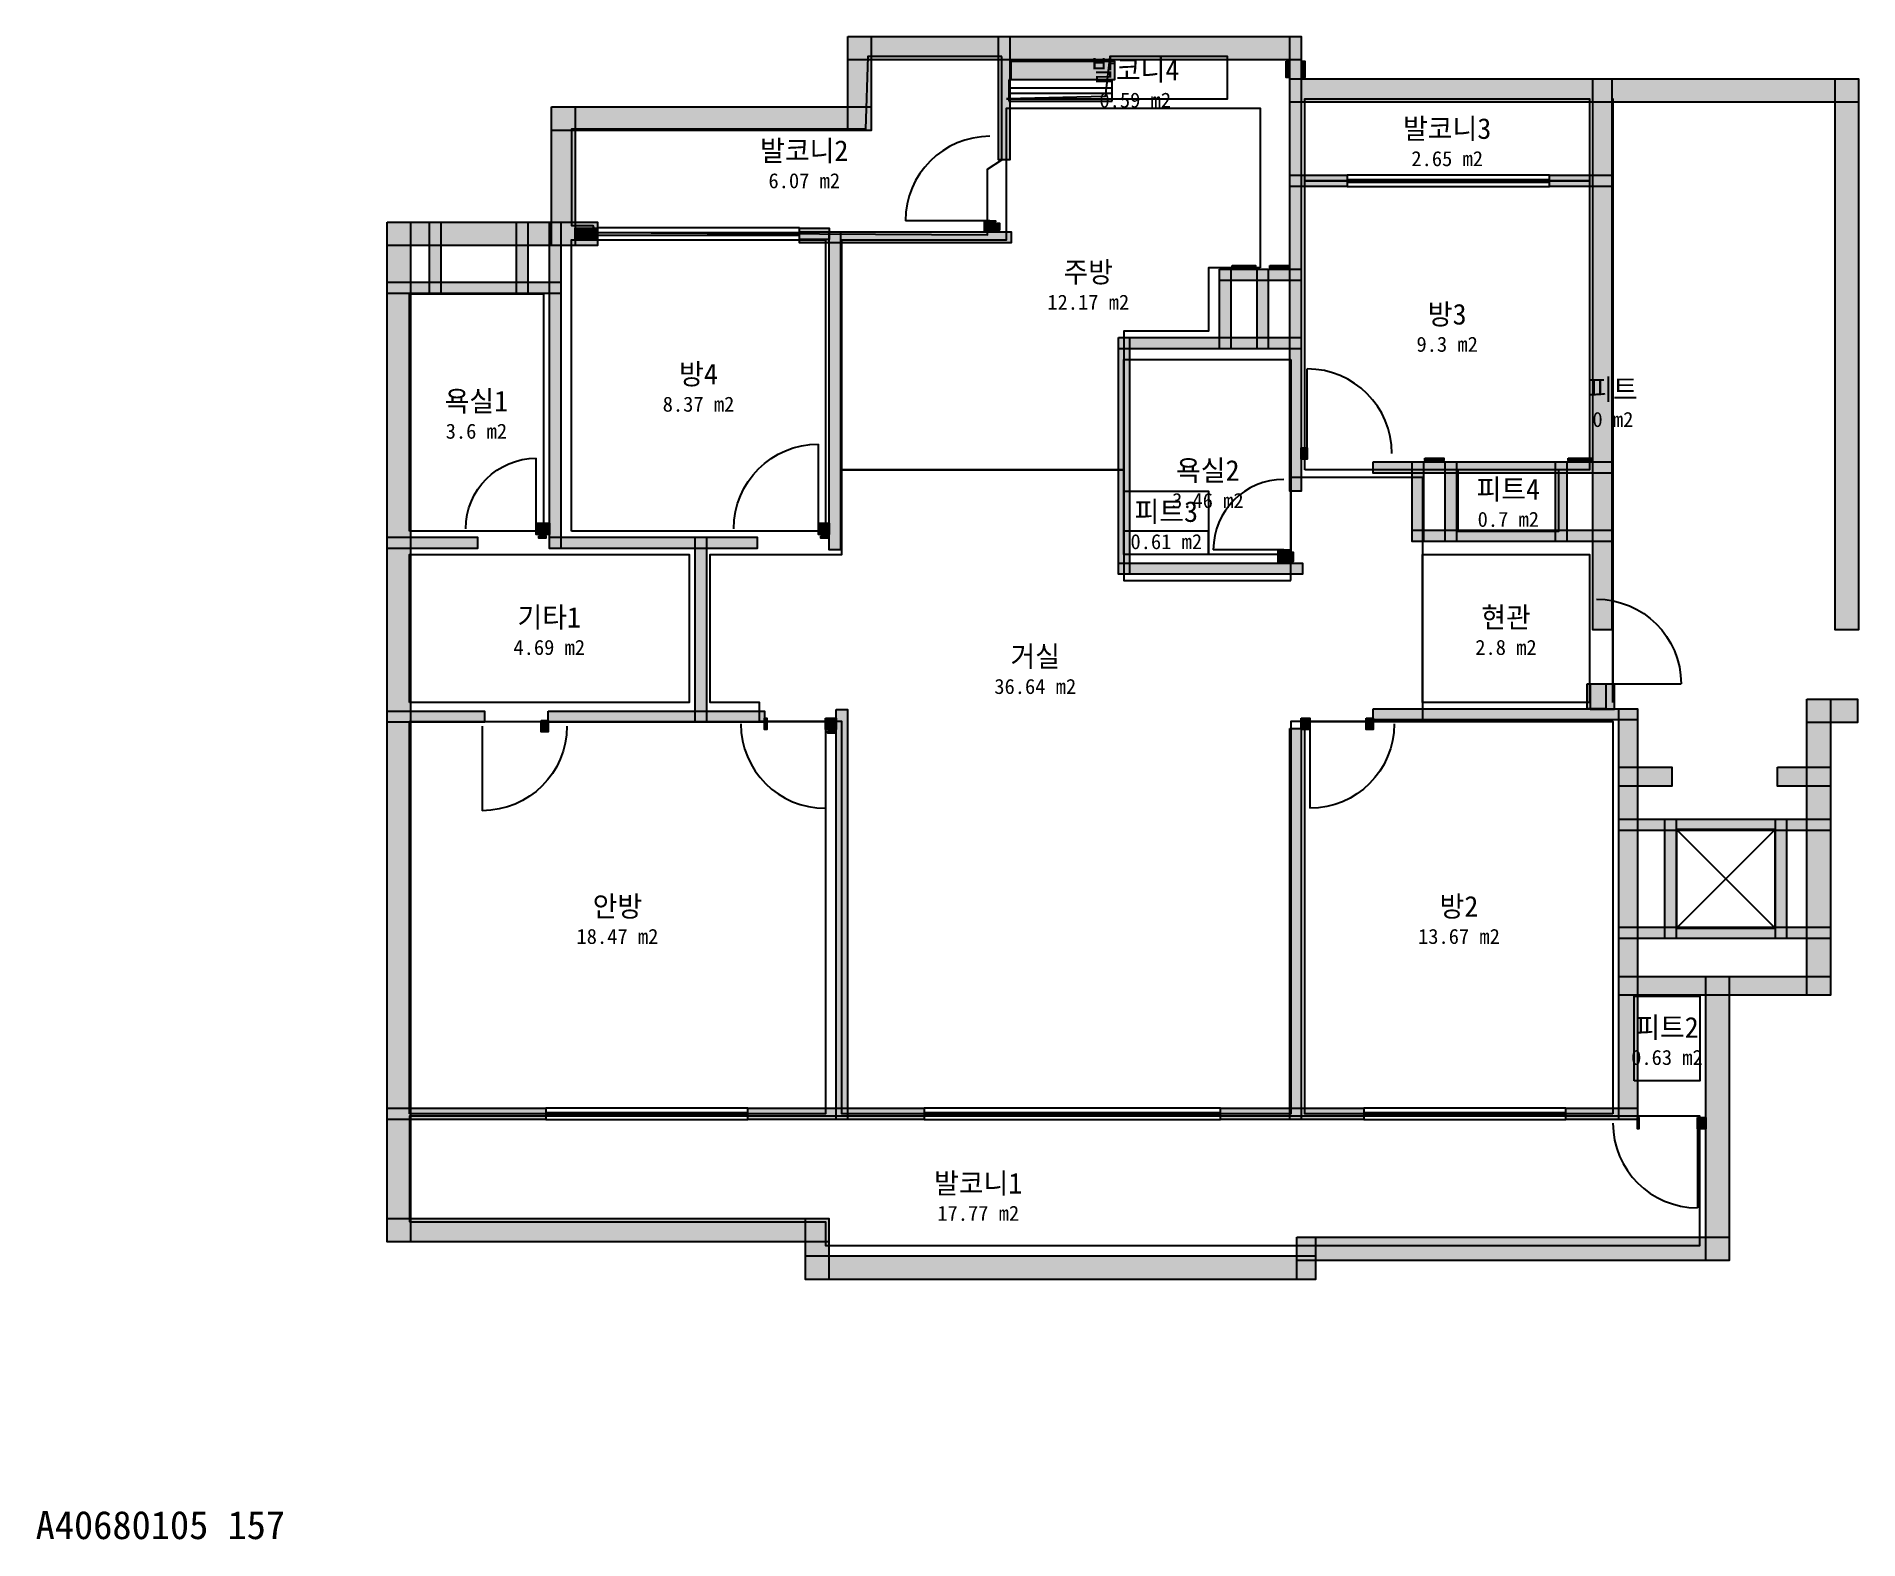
# Model space of a CAD drawing. Header units: millimetres. Extents: x 9 to 19388, y -905 to 15088.
import ezdxf
from ezdxf.enums import TextEntityAlignment as Align

# ---------------------------------------------------------------- set-up
doc = ezdxf.new("R2010")
doc.units = ezdxf.units.MM
for name, color, linetype in [('A-ANNO-TEXT', 7, 'Continuous'), ('A-AREA', 9, 'Continuous'), ('A-AREA-IDEN', 7, 'Continuous'), ('A-DOOR', 4, 'Continuous'), ('A-FLOR-EVTR', 8, 'Continuous'), ('A-GLAZ', 5, 'Continuous'), ('A-WALL-EXTR', 7, 'Continuous'), ('A-WALL-PATT', 8, 'Continuous'), ('A-WALL-PRTN', 8, 'Continuous'), ('A-WALL-STRC', 7, 'Continuous')]:
    doc.layers.add(name, color=color, linetype=linetype)

# ---------------------------------------------------------------- blocks, each defined once
blk = doc.blocks.new('JJ-DOOR-SWING')
blk.add_line((0, 0), (0, 1000))
blk.add_arc((0, 0), 1000, 0, 90)
at = {"flags": 1}
for tag, p in [('WIDTH', (0, -150)), ('TYPE', (0, -250))]:
    blk.add_attdef(tag, p, '', height=80, dxfattribs=at)
blk = doc.blocks.new('JJ-WIN-DOUBLE')
for p, q in [((1000, 500), (0, 500)), ((0, 500), (0, -500)), ((1000, -500), (1000, 500)), ((0, 120), (1000, 120)), ((0, -120), (1000, -120)), ((0, -500), (1000, -500))]:
    blk.add_line(p, q)
at = {"flags": 1}
for tag, p in [('WIDTH', (0, -700)), ('TYPE', (0, -800))]:
    blk.add_attdef(tag, p, '', height=80, dxfattribs=at)
blk = doc.blocks.new('JJ-EVTR')
for p, q in [((1000, 1000), (0, 1000)), ((0, 1000), (0, 0)), ((0, 0), (1000, 1000)), ((1000, 0), (0, 1000)), ((1000, 0), (1000, 1000)), ((0, 0), (1000, 0))]:
    blk.add_line(p, q)

msp = doc.modelspace()

# ---------------------------------------------------------------- linework, layer by layer
at = {"layer": 'A-AREA'}
for points in [[(10275, 14875), (8850, 14875), (8825, 14100), (5700, 14100), (5700, 13075), (5925, 13075), (5950, 13000), (10125, 12975), (10125, 13675), (10275, 13775)], [(10325, 14425), (12675, 14425), (12675, 14875), (11425, 14875), (11375, 14450)], [(13500, 13550), (13500, 14425), (16525, 14425), (16525, 13550)], [(16775, 8000), (16775, 14425), (16775, 14425), (16775, 8000)], [(13025, 12625), (12475, 12625), (12475, 11950), (11575, 11950), (11575, 10475), (8575, 10475), (8575, 12925), (10325, 12925), (10325, 14325), (13025, 14325)], [(13500, 10475), (13500, 13550), (16525, 13550), (16525, 10475)], [(5700, 9825), (5700, 12925), (8400, 12925), (8400, 9825)], [(3975, 9825), (3975, 12350), (5400, 12350), (5400, 9825)], [(13350, 11650), (13350, 9575), (12475, 9575), (12475, 9825), (11575, 9825), (11575, 11650)], [(13350, 9300), (13350, 10400), (14750, 10400), (14750, 7800), (13350, 7800), (13350, 3625), (8575, 3625), (8575, 7800), (7700, 7800), (7700, 8000), (7175, 8000), (7175, 9575), (8575, 9575), (8575, 10475), (11575, 10475), (11575, 9300)], [(15125, 10475), (15125, 9825), (16200, 9825), (16200, 10475)], [(11575, 10250), (12475, 10250), (12475, 9575), (11575, 9575)], [(3975, 8000), (3975, 9575), (6950, 9575), (6950, 8000)], [(14750, 9575), (16525, 9575), (16525, 8000), (14750, 8000)], [(3975, 3625), (3975, 7800), (8400, 7800), (8400, 3625)], [(16775, 3625), (13500, 3625), (13500, 7800), (16775, 7800)], [(17000, 3975), (17000, 4875), (17700, 4875), (17700, 3975)], [(3975, 2475), (8400, 2475), (8400, 2225), (17700, 2225), (17700, 3600), (3975, 3600)]]:
    msp.add_lwpolyline(points, close=True, dxfattribs=at)
at = {"layer": 'A-WALL-EXTR'}
for points in [[(8637.5, 15087.5), (13460, 15087.5), (13460, 14837.5), (8637.5, 14837.5)], [(8637.5, 15087.5), (8887.5, 15087.5), (8887.5, 14087.5), (8637.5, 14087.5)], [(10375, 14825), (11475, 14825), (11475, 14625), (10375, 14625)], [(13300, 14825), (13325, 14825), (13325, 14650), (13300, 14650)], [(13475, 14825), (13500, 14825), (13500, 14650), (13475, 14650)], [(13340, 14637.5), (19387.5, 14637.5), (19387.5, 14387.5), (13340, 14387.5)], [(19137.5, 14637.5), (19387.5, 14637.5), (19387.5, 8775), (19137.5, 8775)], [(5487.5, 14337.5), (8887.5, 14337.5), (8887.5, 14087.5), (5487.5, 14087.5)], [(5487.5, 14337.5), (5737.5, 14337.5), (5737.5, 12862.5), (5487.5, 12862.5)], [(3737.5, 13112.5), (5975, 13112.5), (5975, 12862.5), (3737.5, 12862.5)], [(3737.5, 13112.5), (3987.5, 13112.5), (3987.5, 2262.5), (3737.5, 2262.5)], [(10225, 13100), (10250, 13100), (10250, 13025), (10225, 13025)], [(12725, 12650), (12975, 12650), (12975, 12625), (12725, 12625)], [(13125, 12650), (13325, 12650), (13325, 12625), (13125, 12625)], [(14775, 10600), (14975, 10600), (14975, 10575), (14775, 10575)], [(16300, 10600), (16550, 10600), (16550, 10575), (16300, 10575)], [(5350, 9775), (5425, 9775), (5425, 9750), (5350, 9750)], [(8350, 9775), (8425, 9775), (8425, 9750), (8350, 9750)], [(13350, 9600), (13375, 9600), (13375, 9500), (13350, 9500)], [(16537.5, 8200), (16787.5, 8200), (16787.5, 7925), (16537.5, 7925)], [(18837.5, 8037.5), (19375, 8037.5), (19375, 7787.5), (18837.5, 7787.5)], [(18837.5, 8037.5), (19087.5, 8037.5), (19087.5, 4887.5), (18837.5, 4887.5)], [(8425, 7700), (8500, 7700), (8500, 7675), (8425, 7675)], [(17762.5, 5087.5), (18012.5, 5087.5), (18012.5, 2062.5), (17762.5, 2062.5)], [(3737.5, 2512.5), (8437.5, 2512.5), (8437.5, 2262.5), (3737.5, 2262.5)], [(8187.5, 2512.5), (8437.5, 2512.5), (8437.5, 1862.5), (8187.5, 1862.5)], [(13412.5, 2312.5), (18012.5, 2312.5), (18012.5, 2062.5), (13412.5, 2062.5)], [(8187.5, 2112.5), (13612.5, 2112.5), (13612.5, 1862.5), (8187.5, 1862.5)]]:
    msp.add_lwpolyline(points, close=True, dxfattribs=at)
at = {"layer": 'A-WALL-PATT', "color": 8}
for points in [[(8637.5, 15087.5), (13460, 15087.5), (8637.5, 14837.5), (13460, 14837.5)], [(8637.5, 15087.5), (8887.5, 15087.5), (8637.5, 14087.5), (8887.5, 14087.5)], [(10240, 15087.5), (10360, 15087.5), (10240, 13775), (10360, 13775)], [(13340, 15087.5), (13460, 15087.5), (13340, 10250), (13460, 10250)], [(10375, 14825), (10375, 14625), (11475, 14625)], [(11475, 14625), (11475, 14825), (10375, 14825)], [(13300, 14825), (13300, 14650), (13325, 14650)], [(13325, 14650), (13325, 14825), (13300, 14825)], [(13475, 14825), (13475, 14650), (13500, 14650)], [(13500, 14650), (13500, 14825), (13475, 14825)], [(13340, 14637.5), (19387.5, 14637.5), (13340, 14387.5), (19387.5, 14387.5)], [(16562.5, 14637.5), (16762.5, 14637.5), (16562.5, 8775), (16762.5, 8775)], [(19137.5, 14637.5), (19387.5, 14637.5), (19137.5, 8775), (19387.5, 8775)], [(5487.5, 14337.5), (8887.5, 14337.5), (5487.5, 14087.5), (8887.5, 14087.5)], [(5487.5, 14337.5), (5737.5, 14337.5), (5487.5, 12862.5), (5737.5, 12862.5)], [(13340, 13610), (13950, 13610), (13340, 13490), (13950, 13490)], [(16100, 13610), (16762.5, 13610), (16100, 13490), (16762.5, 13490)], [(3737.5, 13112.5), (5975, 13112.5), (3737.5, 12862.5), (5975, 12862.5)], [(3737.5, 13112.5), (3987.5, 13112.5), (3737.5, 2262.5), (3987.5, 2262.5)], [(4190, 13112.5), (4310, 13112.5), (4190, 12352.5), (4310, 12352.5)], [(5115, 13112.5), (5235, 13112.5), (5115, 12352.5), (5235, 12352.5)], [(5465, 13112.5), (5585, 13112.5), (5465, 9640), (5585, 9640)], [(5737.5, 13047.5), (5975, 13047.5), (5737.5, 12927.5), (5975, 12927.5)], [(8125, 13047.5), (8440, 13047.5), (8125, 12927.5), (8440, 12927.5)], [(8125, 13010), (10375, 13010), (8125, 12890), (10375, 12890)], [(8440, 13010), (8560, 13010), (8440, 9625), (8560, 9625)], [(10090, 13125), (10210, 13125), (10090, 13010), (10210, 13010)], [(10225, 13100), (10225, 13025), (10250, 13025)], [(10250, 13025), (10250, 13100), (10225, 13100)], [(12590, 12610), (13460, 12610), (12590, 12490), (13460, 12490)], [(12590, 12610), (12710, 12610), (12590, 11765), (12710, 11765)], [(12725, 12650), (12725, 12625), (12975, 12625)], [(12975, 12625), (12975, 12650), (12725, 12650)], [(12990, 12610), (13110, 12610), (12990, 11765), (13110, 11765)], [(13125, 12650), (13125, 12625), (13325, 12625)], [(13325, 12625), (13325, 12650), (13125, 12650)], [(3737.5, 12472.5), (5585, 12472.5), (3737.5, 12352.5), (5585, 12352.5)], [(11515, 11885), (13460, 11885), (11515, 11765), (13460, 11765)], [(11515, 11885), (11635, 11885), (11515, 9365), (11635, 9365)], [(13460, 10710), (13525, 10710), (13460, 10590), (13525, 10590)], [(14225, 10560), (16762.5, 10560), (14225, 10440), (16762.5, 10440)], [(14640, 10560), (14760, 10560), (14640, 9715), (14760, 9715)], [(14775, 10600), (14775, 10575), (14975, 10575)], [(14975, 10575), (14975, 10600), (14775, 10600)], [(14990, 10560), (15110, 10560), (14990, 9715), (15110, 9715)], [(16165, 10560), (16285, 10560), (16165, 9715), (16285, 9715)], [(16300, 10600), (16300, 10575), (16550, 10575)], [(16550, 10575), (16550, 10600), (16300, 10600)], [(5325, 9910), (5465, 9910), (5325, 9790), (5465, 9790)], [(8325, 9910), (8440, 9910), (8325, 9790), (8440, 9790)], [(3737.5, 9760), (4700, 9760), (3737.5, 9640), (4700, 9640)], [(5350, 9775), (5350, 9750), (5425, 9750)], [(5425, 9750), (5425, 9775), (5350, 9775)], [(5465, 9760), (7675, 9760), (5465, 9640), (7675, 9640)], [(7015, 9760), (7135, 9760), (7015, 7790), (7135, 7790)], [(8350, 9775), (8350, 9750), (8425, 9750)], [(8425, 9750), (8425, 9775), (8350, 9775)], [(14640, 9835), (16762.5, 9835), (14640, 9715), (16762.5, 9715)], [(13215, 9625), (13335, 9625), (13215, 9485), (13335, 9485)], [(13350, 9600), (13350, 9500), (13375, 9500)], [(13375, 9500), (13375, 9600), (13350, 9600)], [(11515, 9485), (13475, 9485), (11515, 9365), (13475, 9365)], [(16500, 8200), (16700, 8200), (16500, 7935), (16700, 7935)], [(16537.5, 8200), (16787.5, 8200), (16537.5, 7925), (16787.5, 7925)], [(18837.5, 8037.5), (19375, 8037.5), (18837.5, 7787.5), (19375, 7787.5)], [(18837.5, 8037.5), (19087.5, 8037.5), (18837.5, 4887.5), (19087.5, 4887.5)], [(3737.5, 7910), (4775, 7910), (3737.5, 7790), (4775, 7790)], [(5375, 7810), (5450, 7810), (5375, 7690), (5450, 7690)], [(5450, 7910), (7750, 7910), (5450, 7790), (7750, 7790)], [(7750, 7835), (7775, 7835), (7750, 7715), (7775, 7715)], [(8400, 7835), (8515, 7835), (8400, 7715), (8515, 7715)], [(8515, 7925), (8635, 7925), (8515, 3565), (8635, 3565)], [(13460, 7835), (13550, 7835), (13460, 7715), (13550, 7715)], [(14150, 7835), (14225, 7835), (14150, 7715), (14225, 7715)], [(14225, 7935), (17037.5, 7935), (14225, 7815), (17037.5, 7815)], [(16837.5, 7935), (17037.5, 7935), (16837.5, 3565), (17037.5, 3565)], [(8425, 7700), (8425, 7675), (8500, 7675)], [(8500, 7675), (8500, 7700), (8425, 7700)], [(13340, 7725), (13460, 7725), (13340, 3565), (13460, 3565)], [(16837.5, 7312.5), (17400, 7312.5), (16837.5, 7112.5), (17400, 7112.5)], [(18525, 7312.5), (19087.5, 7312.5), (18525, 7112.5), (19087.5, 7112.5)], [(16837.5, 6760), (19087.5, 6760), (16837.5, 6640), (19087.5, 6640)], [(17327.5, 6760), (17447.5, 6760), (17327.5, 5490), (17447.5, 5490)], [(18502.5, 6760), (18622.5, 6760), (18502.5, 5490), (18622.5, 5490)], [(16837.5, 5610), (19087.5, 5610), (16837.5, 5490), (19087.5, 5490)], [(16837.5, 5087.5), (19087.5, 5087.5), (16837.5, 4887.5), (19087.5, 4887.5)], [(17762.5, 5087.5), (18012.5, 5087.5), (17762.5, 2062.5), (18012.5, 2062.5)], [(3737.5, 3685), (5425, 3685), (3737.5, 3565), (5425, 3565)], [(7575, 3685), (9450, 3685), (7575, 3565), (9450, 3565)], [(12600, 3685), (14125, 3685), (12600, 3565), (14125, 3565)], [(16275, 3685), (17037.5, 3685), (16275, 3565), (17037.5, 3565)], [(17037.5, 3585), (17050, 3585), (17037.5, 3465), (17050, 3465)], [(17675, 3585), (17762.5, 3585), (17675, 3465), (17762.5, 3465)], [(3737.5, 2512.5), (8437.5, 2512.5), (3737.5, 2262.5), (8437.5, 2262.5)], [(8187.5, 2512.5), (8437.5, 2512.5), (8187.5, 1862.5), (8437.5, 1862.5)], [(13412.5, 2312.5), (18012.5, 2312.5), (13412.5, 2062.5), (18012.5, 2062.5)], [(13412.5, 2312.5), (13612.5, 2312.5), (13412.5, 1862.5), (13612.5, 1862.5)], [(8187.5, 2112.5), (13612.5, 2112.5), (8187.5, 1862.5), (13612.5, 1862.5)]]:
    msp.add_solid(points, dxfattribs=at)
at = {"layer": 'A-WALL-PRTN'}
for points in [[(10240, 15087.5), (10360, 15087.5), (10360, 13775), (10240, 13775)], [(13340, 15087.5), (13460, 15087.5), (13460, 10250), (13340, 10250)], [(13340, 13610), (13950, 13610), (13950, 13490), (13340, 13490)], [(16100, 13610), (16762.5, 13610), (16762.5, 13490), (16100, 13490)], [(4190, 13112.5), (4310, 13112.5), (4310, 12352.5), (4190, 12352.5)], [(5115, 13112.5), (5235, 13112.5), (5235, 12352.5), (5115, 12352.5)], [(5465, 13112.5), (5585, 13112.5), (5585, 9640), (5465, 9640)], [(5737.5, 13047.5), (5975, 13047.5), (5975, 12927.5), (5737.5, 12927.5)], [(8125, 13047.5), (8440, 13047.5), (8440, 12927.5), (8125, 12927.5)], [(8125, 13010), (10375, 13010), (10375, 12890), (8125, 12890)], [(8440, 13010), (8560, 13010), (8560, 9625), (8440, 9625)], [(10090, 13125), (10210, 13125), (10210, 13010), (10090, 13010)], [(12590, 12610), (13460, 12610), (13460, 12490), (12590, 12490)], [(12590, 12610), (12710, 12610), (12710, 11765), (12590, 11765)], [(12990, 12610), (13110, 12610), (13110, 11765), (12990, 11765)], [(3737.5, 12472.5), (5585, 12472.5), (5585, 12352.5), (3737.5, 12352.5)], [(11515, 11885), (13460, 11885), (13460, 11765), (11515, 11765)], [(11515, 11885), (11635, 11885), (11635, 9365), (11515, 9365)], [(13460, 10710), (13525, 10710), (13525, 10590), (13460, 10590)], [(14225, 10560), (16762.5, 10560), (16762.5, 10440), (14225, 10440)], [(14640, 10560), (14760, 10560), (14760, 9715), (14640, 9715)], [(14990, 10560), (15110, 10560), (15110, 9715), (14990, 9715)], [(16165, 10560), (16285, 10560), (16285, 9715), (16165, 9715)], [(5325, 9910), (5465, 9910), (5465, 9790), (5325, 9790)], [(8325, 9910), (8440, 9910), (8440, 9790), (8325, 9790)], [(3737.5, 9760), (4700, 9760), (4700, 9640), (3737.5, 9640)], [(5465, 9760), (7675, 9760), (7675, 9640), (5465, 9640)], [(7015, 9760), (7135, 9760), (7135, 7790), (7015, 7790)], [(14640, 9835), (16762.5, 9835), (16762.5, 9715), (14640, 9715)], [(13215, 9625), (13335, 9625), (13335, 9485), (13215, 9485)], [(11515, 9485), (13475, 9485), (13475, 9365), (11515, 9365)], [(3737.5, 7910), (4775, 7910), (4775, 7790), (3737.5, 7790)], [(5375, 7810), (5450, 7810), (5450, 7690), (5375, 7690)], [(5450, 7910), (7750, 7910), (7750, 7790), (5450, 7790)], [(7750, 7835), (7775, 7835), (7775, 7715), (7750, 7715)], [(8400, 7835), (8515, 7835), (8515, 7715), (8400, 7715)], [(8515, 7925), (8635, 7925), (8635, 3565), (8515, 3565)], [(13460, 7835), (13550, 7835), (13550, 7715), (13460, 7715)], [(14150, 7835), (14225, 7835), (14225, 7715), (14150, 7715)], [(14225, 7935), (17037.5, 7935), (17037.5, 7815), (14225, 7815)], [(13340, 7725), (13460, 7725), (13460, 3565), (13340, 3565)], [(16837.5, 6760), (19087.5, 6760), (19087.5, 6640), (16837.5, 6640)], [(17327.5, 6760), (17447.5, 6760), (17447.5, 5490), (17327.5, 5490)], [(18502.5, 6760), (18622.5, 6760), (18622.5, 5490), (18502.5, 5490)], [(16837.5, 5610), (19087.5, 5610), (19087.5, 5490), (16837.5, 5490)], [(3737.5, 3685), (5425, 3685), (5425, 3565), (3737.5, 3565)], [(7575, 3685), (9450, 3685), (9450, 3565), (7575, 3565)], [(12600, 3685), (14125, 3685), (14125, 3565), (12600, 3565)], [(16275, 3685), (17037.5, 3685), (17037.5, 3565), (16275, 3565)], [(17037.5, 3585), (17050, 3585), (17050, 3465), (17037.5, 3465)], [(17675, 3585), (17762.5, 3585), (17762.5, 3465), (17675, 3465)]]:
    msp.add_lwpolyline(points, close=True, dxfattribs=at)
at = {"layer": 'A-WALL-STRC'}
for points in [[(16562.5, 14637.5), (16762.5, 14637.5), (16762.5, 8775), (16562.5, 8775)], [(16500, 8200), (16700, 8200), (16700, 7935), (16500, 7935)], [(16837.5, 7935), (17037.5, 7935), (17037.5, 3565), (16837.5, 3565)], [(16837.5, 7312.5), (17400, 7312.5), (17400, 7112.5), (16837.5, 7112.5)], [(18525, 7312.5), (19087.5, 7312.5), (19087.5, 7112.5), (18525, 7112.5)], [(16837.5, 5087.5), (19087.5, 5087.5), (19087.5, 4887.5), (16837.5, 4887.5)], [(13412.5, 2312.5), (13612.5, 2312.5), (13612.5, 1862.5), (13412.5, 1862.5)]]:
    msp.add_lwpolyline(points, close=True, dxfattribs=at)

# ---------------------------------------------------------------- block references
at = {"layer": 'A-DOOR'}
for p, xscale, yscale, rotation in [((10150, 13125), 0.9, 0.9, 90), ((8325, 9850), 0.9, -0.9, 180), ((5325, 9850), 0.75, -0.75, 180), ((13275, 9625), 0.75, 0.75, 90), ((16600, 8200), 0.9, -0.9, 90), ((8400, 7775), 0.9, 0.9, 180), ((17675, 3525), 0.9, 0.9, 180)]:
    msp.add_blockref('JJ-DOOR-SWING', p, dxfattribs=dict(at, xscale=xscale, yscale=yscale, rotation=rotation))
at = {"layer": 'A-DOOR', "xscale": 0.9}
for p, yscale in [((13525, 10650), 0.9), ((13550, 7775), -0.9), ((4750, 7750), -0.9)]:
    msp.add_blockref('JJ-DOOR-SWING', p, dxfattribs=dict(at, yscale=yscale))
at = {"layer": 'A-FLOR-EVTR', "xscale": 1.05, "yscale": 1.05}
msp.add_blockref('JJ-EVTR', (17450, 5600), dxfattribs=at)
at = {"layer": 'A-GLAZ'}
for p, xscale, yscale in [((10350, 14512.5), 1.1, 0.225), ((13950, 13550), 2.15, 0.12), ((5975, 12987.5), 2.15, 0.125), ((5425, 3625), 2.15, 0.12), ((9450, 3625), 3.15, 0.12), ((14125, 3625), 2.15, 0.12)]:
    msp.add_blockref('JJ-WIN-DOUBLE', p, dxfattribs=dict(at, xscale=xscale, yscale=yscale))

# ---------------------------------------------------------------- texts
at = {"layer": 'A-ANNO-TEXT'}
msp.add_text('A40680105 157', height=300, dxfattribs=at).set_placement((0, -900))
at = {"layer": 'A-AREA-IDEN'}
for s, height, p in [('발코니4', 220, (11695, 14730)), ('0.59 m2', 160, (11695, 14410)), ('발코니3', 220, (15012.5, 14107.5)), ('발코니2', 220, (8175, 13872.5)), ('2.65 m2', 160, (15012.5, 13787.5)), ('6.07 m2', 160, (8175, 13552.5)), ('주방', 220, (11195, 12580)), ('12.17 m2', 160, (11195, 12260)), ('방3', 220, (15012.5, 12132.5)), ('9.3 m2', 160, (15012.5, 11812.5)), ('방4', 220, (7050, 11495)), ('피트', 220, (16775, 11332.5)), ('욕실1', 220, (4687.5, 11207.5)), ('8.37 m2', 160, (7050, 11175)), ('0 m2', 160, (16775, 11012.5)), ('3.6 m2', 160, (4687.5, 10887.5)), ('욕실2', 220, (12466.7, 10470)), ('피트4', 220, (15662.5, 10270)), ('피트3', 220, (12025, 10032.5)), ('3.46 m2', 160, (12466.7, 10150)), ('0.7 m2', 160, (15662.5, 9950)), ('0.61 m2', 160, (12025, 9712.5)), ('기타1', 220, (5462.5, 8907.5)), ('현관', 220, (15637.5, 8907.5)), ('4.69 m2', 160, (5462.5, 8587.5)), ('거실', 220, (10631.2, 8491.9)), ('2.8 m2', 160, (15637.5, 8587.5)), ('36.64 m2', 160, (10631.2, 8171.9)), ('안방', 220, (6187.5, 5832.5)), ('방2', 220, (15137.5, 5832.5)), ('18.47 m2', 160, (6187.5, 5512.5)), ('13.67 m2', 160, (15137.5, 5512.5)), ('피트2', 220, (17350, 4545)), ('0.63 m2', 160, (17350, 4225)), ('발코니1', 220, (10025, 2886.7)), ('17.77 m2', 160, (10025, 2566.7))]:
    msp.add_text(s, height=height, dxfattribs=at).set_placement(p, align=Align.MIDDLE_CENTER)

doc.saveas('drawing.dxf')
